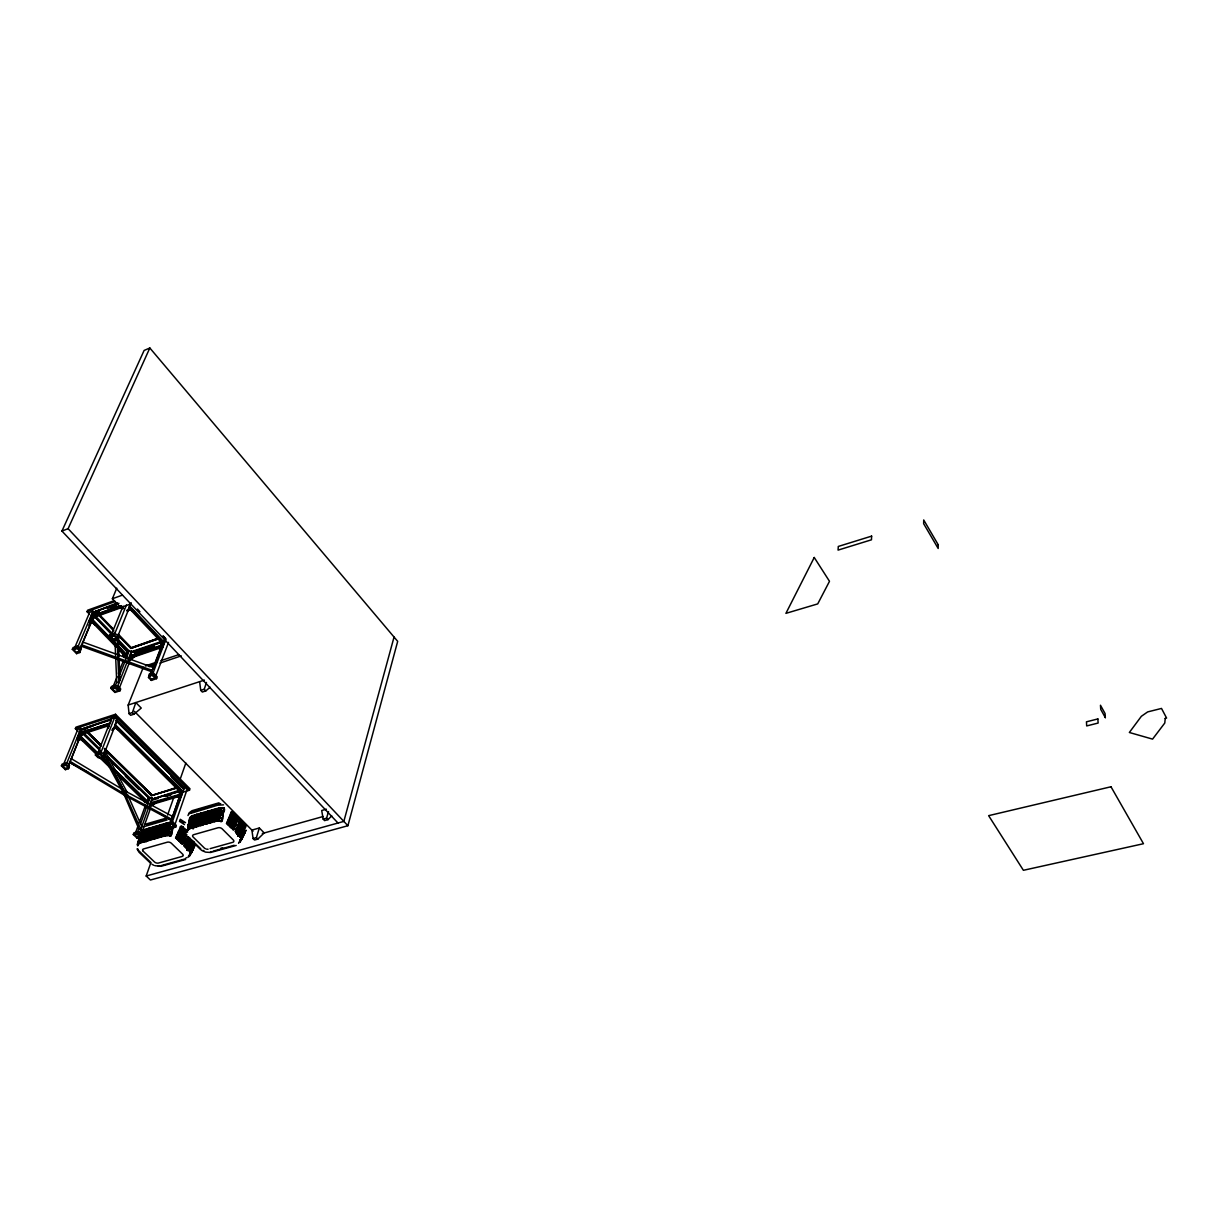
<?xml version="1.0" encoding="UTF-8"?>
<svg xmlns="http://www.w3.org/2000/svg" width="1228" height="1228" viewBox="0 0 1228 1228"><rect width="100%" height="100%" fill="white"/><g stroke="black" fill="none" stroke-linecap="round" stroke-linejoin="round"><path stroke-width="1.5" d="M180.102 795.498C176.847 787.286 182.742 790.924 180.823 797.079L179.595 797.448L180.102 795.498L181.33 795.13M162.894 645.851C159.379 633.955 161.39 642.72 160.991 648.292L162.326 647.831L162.894 645.851L161.559 646.296M145.441 805.046L145.288 806.673L146.5 806.32L144.904 807.732L145.718 805.491M125.486 658.622C126.039 653.327 120.697 651.239 124.135 657.471L125.44 657.026M188.206 856.668L190.739 852.846L189.189 855.824M79.068 650.441L77.21 648.568L73.834 649.75L76.704 652.667L78.884 651.899L93.359 616.471M79.912 652.498L80.894 648.706L78.07 645.836L73.051 647.586L72.314 649.336L76.581 653.649L79.912 652.498L80.894 648.706M81.278 646.22L81.462 644.761L152.134 670.35L151.888 671.793L81.278 646.22L80.173 648.844M68.522 768.697L69.443 765.197L66.772 762.649L62.106 764.123L61.4 765.842L65.422 769.68L68.522 768.697L69.443 765.197M122.508 608.474C116.445 601.091 126.392 612.803 121.848 606.509M148.496 677.503L149.494 673.681L153.009 672.514L157.23 676.904L156.57 678.654L151.305 680.404L148.496 677.503L149.156 675.738M222.222 818.232L221.669 821.256L218.891 820.811L220.088 814.839L217.893 814.993L217.249 817.909M222.836 814.809L222.299 817.833L219.582 817.449L220.18 814.486L221.439 814.532M168.282 825.999L169.218 822.545L172.473 821.593L176.325 825.37L175.727 827.104L170.861 828.516L168.282 825.999L168.62 824.264L171.859 823.328L184.599 787.117L187.07 789.573L174.806 824.97L172.288 822.499M168.881 824.28L169.218 822.545M169.648 824.817L171.03 827.611L174.207 826.69L171.69 824.234L169.648 824.817L180.7 793.104M187.73 827.795L188.437 824.234M188.375 824.402L189.926 820.104L188.375 824.602M223.481 811.416L222.913 814.41L220.257 814.087L221.501 808.208L219.336 808.377L218.691 811.294L219.797 811.155M171.413 832.799L170.815 835.792L168.082 835.362L168.727 832.415L170.938 832.615M172.073 829.422L171.49 832.4L168.819 832.031L170.139 826.152L168.006 826.306L167.33 829.192M172.519 827.227L172.15 829.023L169.556 828.7L170.201 825.784M188.053 828.931L188.391 827.611M188.176 828.255L190.34 820.504L189.526 821.639M188.851 824.863L191.061 817.203L189.511 821.501M173.225 826.505L172.626 829.483L170.523 829.161M219.966 817.833L220.564 814.885L223.312 815.285L222.744 818.278L220.319 817.894M220.656 814.486L221.27 811.539L223.941 811.877L222.606 814.763M221.347 811.155L221.961 808.208C225.599 806.504 225.277 812.905 222.191 811.232M219.014 817.817L218.4 820.78L216.189 820.903L217.509 815.054L215.667 815.545L215.023 818.477L216.205 818.124M219.72 814.471L219.091 817.418L216.895 817.572L218.231 811.754L216.389 812.245L215.744 815.162L216.942 814.809M220.411 811.14L219.797 814.087L217.617 814.241L218.246 811.309L222.375 811.217M138.365 842.531L139.209 838.755M139.086 839.185L139.716 836.237M216.435 818.032L215.79 820.964L213.948 821.455L214.593 818.523L218.139 817.817M217.156 814.701L216.512 817.633L214.67 818.124L215.314 815.192L218.968 814.486M188.452 829.852L189.097 826.92L190.463 825.983L188.651 829.652M217.97 814.594L218.615 811.677L220.794 811.524L220.165 814.456L218.661 814.502M188.866 825.83L191.967 819.398L190.555 820.273L189.91 823.205L190.632 822.653M213.933 821.885L214.578 818.969L212.766 819.475L212.122 822.407M207.793 823.65L208.438 820.718L210.249 820.212L209.604 823.128M190.847 822.33L190.202 825.262L188.805 826.137M203.48 824.878L204.124 821.962L205.936 821.44L205.276 824.372M198.644 826.275L199.304 823.343L201.1 822.837L200.44 825.753M168.251 832.384L167.591 835.332L165.427 835.439L166.855 829.652L165.059 830.128L164.383 833.029L165.534 832.691M169.003 829.084L168.343 832.001L166.194 832.139L167.637 826.383L165.841 826.858L165.151 829.744L166.317 829.407M169.756 825.784L169.096 828.7L166.962 828.839L167.637 825.937L169.172 825.799M191.2 827.165C193.272 821.118 187.454 824.863 191.583 827.365L192.059 824.863L193.471 826.26L192.888 828.823M191.86 828.209L192.52 825.293L190.77 825.845M194.346 827.503L195.006 824.587L196.802 824.065L196.142 826.981M190.094 828.762L191.522 822.545L193.272 822.008L192.612 824.909L190.417 825.508L189.757 828.424L191.522 827.887L192.182 824.955L191.046 825.277M191.614 822.161L192.274 819.26L194.024 818.708L193.364 821.609L191.169 822.207L190.509 825.124L192.259 824.571L192.919 821.655L191.783 821.977M191.936 827.304L192.535 824.74L193.932 826.122L193.349 828.685M138.319 844.373L139.501 838.478M140.36 836.36L140.069 837.557L142.11 833.797L140.76 834.656M165.734 832.599L165.043 835.516L163.263 835.992L163.938 833.075L167.422 832.384M166.501 829.314L165.826 832.216L164.03 832.691L164.706 829.79L168.297 829.084M167.269 826.03L166.594 828.915L164.798 829.407L165.488 826.505L167.729 825.999M168.405 822.668L167.729 825.554L168.942 825.416M166.547 832.477L167.238 829.575L169.372 829.453L167.975 835.685L165.78 835.777L166.455 832.876L168.635 832.768M138.979 840.167L140.959 836.713L138.917 840.474M161.144 837.005L161.835 834.119L160.085 834.61L159.379 837.511M164.521 824.203L163.831 827.073L165.596 826.567L166.287 823.696L164.521 824.203L160.039 836.575M139.808 843.222L140.514 840.336L138.518 844.158L139.317 843.482M140.79 839.845C144.658 831.617 140.222 848.962 141.619 836.928L143.323 836.391L141.803 842.132L143.553 841.625L144.244 838.739L140.468 839.86L139.762 842.761L141.466 842.224L142.172 839.338L141.082 839.645M142.141 842.454L142.862 839.568L144.597 839.062L143.891 841.963M139.624 842.869L140.253 840.32L141.527 841.717M141.619 841.38L142.97 836.053L141.266 836.59L140.56 839.476C144.459 836.974 137.674 838.432 141.634 841.272M142.341 841.518L142.985 838.97L144.413 840.336M150.583 863.484L146.178 876.024L150.415 880.015L347.908 825.723L397.688 641.354L149.831 347.984L144.106 350.456L61.937 531.064L337.992 823.021M394.05 637.04L343.84 821.409L146.178 876.024M138.012 841.717C135.28 851.818 141.051 835.5 138.58 838.939M138.549 841.901L137.69 845.923L138.227 844.48M326.372 809.191L321.705 810.511L323.164 819.107L326.571 818.155L328.521 811.601M149.095 807.533L149.893 809.083L150.353 807.855M253.091 838.586L256.36 837.68L259.354 827.994L264.204 832.906L257.803 839.123L254.534 840.029L253.091 838.586L251.878 830.097L259.354 827.994M111.886 730.292L113.145 729.892C115.064 725.195 120.129 729.601 113.636 727.989M199.611 681.663L200.747 690.366L204.247 689.23L206.473 682.446M78.055 741.19L79.835 738.888L82.767 739.548L78.131 739.548L80.357 738.765M191.138 851.986L190.57 853.184M191.123 852.232L192.382 849.699M191.476 852.754L192.919 849.899M193.809 846.844L194.807 844.695M129.047 713.652L132.394 712.562L135.817 702.554L141.251 708.065L134.005 714.189L130.659 715.279L129.047 713.652L128.157 705.056L143.292 667.341M187.991 815.545L189.143 812.844L191.998 810.695L219.06 802.805M184.139 791.814L189.48 790.233L189.972 788.775L115.509 714.266L75.936 727.176L75.353 728.618L78.07 731.274M170.861 828.516L171.459 826.782M170.462 823.006L171.613 819.183L123.583 793.426L69.981 761.283L68.246 766.456L81.278 733.3M181.084 792.52L172.334 817.648L172.565 816.436L124.611 790.694L71.086 758.536L70.917 759.825L81.785 732.916M180.224 800.119L179.257 799.152L181.161 792.95M183.033 787.578L182.711 788.468L170.83 776.326M180.823 797.079L184.261 787.209L116.998 720.022L115.018 724.566L182.711 791.692L115.018 724.566M167.591 815.054L173.885 797.125M180.178 779.181L185.842 763.048M141.88 836.836L142.494 835.117L139.946 832.661L137.06 831.893L133.913 832.799L133.284 834.518L137.137 838.202L141.88 836.836L139.317 834.38L136.431 833.612L133.284 834.518M137.137 838.202L137.766 836.483M141.036 834.718L139.409 833.167L152.103 797.954L148.127 798.016M139.317 834.38L139.946 832.661M148.91 808.131L149.294 807.072L149.893 809.083M152.211 805.399L150.676 805.015L153.746 802.713L154.897 803.603L152.211 805.399L150.844 802.759L181.314 793.933M180.777 790.878L152.134 799.198L179.135 790.341M152.303 799.367L150.844 802.759M151.827 803.711L151.505 804.601L179.549 796.281M140.422 836.437L136.753 834.334L134.758 834.917L137.29 837.342L140.422 836.437L150.522 808.316M137.92 826.152L135.372 833.198L139.409 833.167M139.209 822.637L145.579 805.046M148.45 797.908L146.838 802.36M136.431 833.612L137.06 831.893M115.278 770.309L147.836 802.068L149.662 797.555L107.726 756.525M146.516 803.25L148.051 802.007L114.143 768.912M136.753 834.334L138.795 828.731L123.583 793.426L103.612 756.525M140.422 824.203L150.108 797.417M105.132 750.247L151.474 795.652L176.97 787.286M241.563 838.417L243.083 835.132M242.1 838.617L243.497 835.731M244.326 832.645L242.53 836.191M244.541 832.139L242.33 836.222M138.795 828.731L140.806 829.268L125.701 795.483L126.684 791.415L104.979 750.999M168.528 642.382L155.588 676.444L152.825 673.573L165.857 639.435M148.834 675.431L152.333 674.264L153.009 672.514M162.326 647.831L164.414 642.382L129.539 605.895L130.521 603.485M151.305 680.404L151.98 678.654M151.121 672.99L162.357 643.61M163.078 642.827L152.963 668.999L153.193 667.556L118.993 655.169M161.513 648.031L160.653 650.303C163.524 648 157.092 645.207 159.747 648.138L161.451 648.184M162.388 645.759L162.741 644.838L130.091 656.013L162.925 645.053M163.785 641.538L164.706 639.128M104.426 757.476L105.101 755.757L100.988 751.736L96.06 753.286L95.385 755.02L98.117 757.691L101.141 758.505L104.426 757.476L100.312 753.47L95.385 755.02M101.141 758.505L101.817 756.786M113.145 729.892L115.248 724.505M103.536 755.327L117.335 719.915L114.711 717.29L111.518 718.319L97.626 753.716M111.456 719.501L80.864 729.447L111.456 719.501L111.518 718.319M111.18 720.882L110.244 723.261L79.421 733.009L77.241 738.381L78.285 739.394L79.191 737.153L78.147 736.14M100.312 753.47L100.988 751.736M75.353 728.618L114.941 715.709L115.509 714.266M100.85 752.703L114.711 717.29M119.147 688.601L129.707 661.831M120.037 690.781L120.728 689.031L117.934 686.191L114.803 685.331L111.41 686.467L110.72 688.217L114.941 692.485L120.037 690.781L117.243 687.941L114.112 687.081L110.72 688.217M125.809 658.331L127.067 655.169L118.026 645.851M119.085 647.263L126.822 655.245L128.848 650.656L131.872 651.5L162.127 641.231M115.171 686.176L116.737 682.231L114.864 638.683M119.868 674.341L129.324 650.502M117.842 634.968L130.767 648.399L157.353 638.468M117.366 686.79L126.76 663.028M128.111 659.62L131.488 651.101M117.243 687.941L117.934 686.191M128.357 660.388L131.872 651.5M113.007 686.897L117.059 676.72M118.41 673.312L123.138 661.431M127.543 651.116L127.19 652.007L119.469 644.025M127.42 651.93L125.763 655.614M114.112 687.081L114.803 685.331M80.864 729.447L111.809 718.595M79.605 733.193L81.048 729.632M65.422 769.68L66.112 767.961M112.408 637.746L111.702 639.496L114.925 640.387L118.441 639.174L119.147 637.409L114.787 632.88L109.492 634.738L108.785 636.488L114.066 634.63L114.787 632.88M63.518 764.507L77.825 729.294L81.217 728.557M114.925 640.387L115.632 638.637M128.51 608.981L129.539 605.895M117.489 636.948L131.304 602.856M61.4 765.842L66.082 764.369L66.772 762.649M66.665 763.509L80.941 728.281M179.257 799.152C181.713 795.452 174.606 794.992 179.948 796.818M111.871 633.494L123 606.233M122.447 608.643L122.938 607.43M114.618 633.986L126.423 605.02M130.797 603.9L120.697 607.507L112.377 598.757L116.767 588.166M236.052 832.906L237.219 830.128L235.822 828.731M237.372 829.76L238.539 826.981L237.142 825.584M238.692 826.613L239.859 823.85L238.462 822.453M238.969 826.889L240.135 824.126L241.532 825.523L240.366 828.301M239.046 831.433L240.212 828.67L238.815 827.258L236.497 832.784L235.085 831.387L236.267 828.593M239.322 831.709L240.488 828.946L241.855 830.343L240.688 833.121L235.976 828.363M239.368 836.268L240.534 833.49L239.168 832.077L238.002 834.856L239.061 835.915M242.008 829.975L243.159 827.211L241.793 825.799L239.491 831.31L237.772 829.698L236.436 828.225L237.603 825.446M72.314 649.336L77.333 647.586L78.07 645.836M94.387 612.649L92.99 611.191L77.947 646.818L79.805 648.706M119.055 606.11L91.394 616.011L89.107 621.429L90.212 622.581L92.115 618.052L122.539 607.2M119.009 603.332L92.914 612.404L117.458 602.841M91.394 616.011L93.113 612.619M76.581 653.649L77.318 651.899M98.992 611.483L93.819 613.34L92.3 616.947L93.512 618.175L95.784 616.748L94.495 615.673C89.368 617.3 88.846 624.576 93.512 618.175M78.884 651.899L79.62 650.165M93.896 616.226L82.445 643.441L82.629 641.983L116.767 654.355M233.09 829.928L234.256 827.15L232.859 825.753L231.678 828.532M234.41 826.782L235.592 824.003L234.18 822.606L233.013 825.37M235.745 823.635L236.912 820.872L235.515 819.46L233.182 824.97M241.271 833.689L240.059 836.421L240.964 837.956L243.558 834.395L241.01 837.68M74.57 648.016L89.644 612.388L92.99 611.191M231.064 823.42L232.23 820.642L230.833 819.23L228.469 824.755L226.888 823.389L228.086 820.596M232.384 820.273L233.566 817.51L232.153 816.083L230.987 818.861M232.737 825.093L233.903 822.33L232.506 820.918L230.158 826.444L228.746 825.032L229.943 822.238M234.072 821.962L235.239 819.183L233.842 817.787L231.509 823.282M237.772 829.698L238.999 826.858M237.94 830.281L236.758 833.06L238.171 834.457L239.337 831.678M239.276 827.135L237.956 830.635M239.613 831.955L238.432 834.733C241.041 839.768 241.102 826.951 243.006 832.154L240.673 837.327M240.949 828.808L239.767 831.586C242.376 836.606 242.407 823.85 244.341 829.023L243.159 831.786L241.716 829.652M89.675 614.414L87.019 611.667L87.633 610.209L114.143 600.661M229.375 821.732L230.557 818.953L228.976 817.587L227.779 820.365L228.638 821.01M233.028 825.339L231.846 828.132L230.434 826.72L231.616 823.927M233.305 825.615L232.123 828.409L233.52 829.806L234.702 827.027L229.053 821.409M233.458 825.247L234.64 822.468M229.82 821.593L231.017 818.815M230.096 821.87L231.294 819.091M231.785 823.558L232.967 820.78M229.436 817.449L228.239 820.227L234.855 826.659L236.037 823.881L230.388 818.247M230.803 814.302L229.605 817.08L231.171 818.447L233.489 812.967L234.886 814.379L233.719 817.142L230.987 814.456M146.117 807.364L146.546 806.136L145.334 806.504M191.583 844.542L192.781 841.794L193.732 843.283L192.52 846.031L191.031 843.943M186.625 844.081L187.838 841.333L186.426 839.967L185.213 842.715L189.941 847.305L191.169 844.634L189.787 843.252L187.377 848.732L185.965 847.366L187.178 844.603M187.991 840.98L189.189 838.233L187.792 836.851L186.579 839.599L191.322 844.189L192.52 841.518L191.154 840.136L188.744 845.601L187.347 844.235L188.559 841.487M186.902 844.357L188.114 841.61L189.511 842.976L188.314 845.724M189.68 842.623L190.877 839.875L189.465 838.509L187.055 843.958L177.4 834.764L178.628 832.001M183.632 841.18L184.845 838.432L183.433 837.051L180.992 842.531L179.564 841.149L180.792 838.386M184.998 838.064L186.211 835.316L184.799 833.935L183.586 836.682M191.322 839.752L190.125 842.485L188.713 841.119L189.926 838.371M188.866 846.245L187.654 848.993C190.279 853.951 190.386 841.287 192.366 846.399L189.91 851.572M190.233 843.129L189.02 845.877L190.401 847.259L191.614 844.496M191.599 840.013L190.401 842.761L191.768 844.143L192.397 840.842M189.281 850.651L190.54 847.934M180.24 837.88L181.452 835.132L180.04 833.751L178.827 836.498M181.621 834.764L182.834 832.016L181.422 830.635L178.981 836.099M182.987 831.648L184.2 828.915L182.788 827.534L180.378 832.983L178.797 831.632L180.485 829.222M181.944 839.522L183.156 836.775L181.744 835.393L179.288 840.873L177.876 839.491L179.104 836.744M183.31 836.406L184.522 833.674L183.11 832.292L180.685 837.757M184.676 833.305L185.888 830.573L184.476 829.192L182.066 834.626L180.654 833.244L181.882 830.496M185.489 842.961L184.277 845.724L185.689 847.09L186.902 844.327M185.658 842.592L186.871 839.845M189.649 838.11L188.437 840.842L187.024 839.476L188.237 836.728L200.763 848.763M190.877 849.776L190.064 848.011L189.342 851.465M240.35 837.465L241.425 835.025L239.644 835.562M178.551 836.222L179.764 833.474L178.183 832.139L176.955 834.886L177.784 835.531M179.933 833.106L181.145 830.358L179.564 829.023L178.336 831.77L179.135 832.369M181.299 830.005C184.384 827.488 179.979 823.742 179.718 828.654L181.253 829.898M182.373 839.399L183.601 836.652M182.496 840.044L181.268 842.807L182.68 844.173L183.908 841.426L178.229 835.915M182.65 839.676L183.878 836.928M185.259 833.812L184.031 836.56L185.443 837.941L186.671 835.193L180.961 829.667M186.625 830.711L185.413 833.444L186.825 834.825M184.077 841.057L185.29 838.294L179.595 832.784M178.812 836.468L177.584 839.231L175.988 837.895L177.231 835.132M179.257 836.375L180.485 833.612M180.961 838.018L182.189 835.27M183.571 832.154L182.343 834.902L183.755 836.283L186.165 830.834L187.577 832.216M237.986 836.191L239.076 833.766L240.872 833.259L239.798 835.685M243.19 834.027L241.241 837.296M61.937 531.064L68.093 528.685L149.831 347.984M244.802 831.663L242.254 834.933L241.425 833.321L242.561 830.496L243.497 832.016L242.315 834.81L244.326 832.016M239.813 841.717L240.918 839.292M241.072 838.97L243.098 835.193M187.04 850.037L188.16 847.612L186.41 848.103M187.393 850.375L188.529 847.965L186.779 848.456M187.73 850.283L188.866 847.873M83.519 733.807C77.763 739.809 75.399 737.138 82.476 732.794M193.118 847.658L194.27 845.263M192.197 850.743L195.666 844.419L191.86 849.055M241.778 837.818L239.951 841.579M242.223 838.264L240.181 842.086M193.87 846.645L191.66 850.697M129.968 608.904L128.08 609.472L130.982 610.27C134.85 609.395 127.006 607.614 127.574 611.252L128.019 610.193L126.668 610.669M90.181 623.977L92.392 622.274L94.924 623.287L90.012 623.072L92.392 622.274M139.132 839.123L139.869 837.788M138.472 842.285L138.825 841.656M188.928 824.802L189.603 823.819L188.314 827.979M187.777 827.795L188.498 826.766M187.792 830.788L188.698 827.35M128.449 660.203L133.376 655.66M193.395 847.52L193.978 846.506M193.932 847.75L192.52 850.574M241.164 839.046L241.716 838.079M244.418 833.582L244.848 832.906L241.839 838.939M242.254 838.279L238.539 843.206M133.192 655.737L134.451 656.765L130.383 660.004L129.324 658.899M139.47 837.404L137.904 842.101L138.703 840.704M138.15 843.789L140.161 839.998L138.841 840.858M189.48 813.719L193.21 811.294L216.251 804.586M188.79 823.911L187.07 831.202L188.59 826.383M188.084 829.483L189.45 828.578L190.11 825.646L188.728 826.521M192.965 847.98L193.563 847.182M192.673 850.236L191.261 853.076M189.557 856.192L191.599 852.416L188.636 856.944M243.205 836.084L246.122 830.22L245.063 831.479M239.598 841.947L238.785 842.577M323.164 819.107L324.576 820.596L327.983 819.644L331.744 815.883M187.316 843.314L187.316 842.162M200.747 690.366L202.344 692.039L205.828 690.904L210.111 687.204M127.574 609.702L128.48 609.564M141.542 831.402L142.908 830.542L142.202 833.413L140.852 834.272M140.468 833.904L141.834 833.06L142.525 830.174L141.65 830.65M140.376 834.288L141.742 833.444L141.051 836.329L139.685 837.189M194.408 845.831L193.011 846.645M192.289 848.318L194.024 845.463L192.627 846.292M192.581 848.932L190.57 851.787M191.599 850.59L190.217 851.449M191.445 850.912L190.079 851.771M191.215 851.71L190.018 854.166M243.328 833.705L241.471 834.18M241.701 837.588L239.782 840.443M239.936 840.09L240.78 839.277M190.724 813.381L217.648 805.215L223.542 804.847M243.85 831.694L241.885 834.564L242.699 834.165M237.388 829.299L237.756 827.887M145.318 665.99L157.322 661.877M112.377 598.757L122.493 595.104M87.019 611.667L115.309 601.49M92.914 612.404L117.09 603.731M107.619 608.397L116.261 605.297M99.192 611.697L93.819 613.34M111.272 607.369L116.46 605.511M91.593 616.21L119.254 606.325M91.01 616.916L121.434 606.033M94.019 616.333L119.96 607.062M94.234 616.533L120.16 607.277M91.993 619.296L115.447 643.18M91.655 622.765L92.975 622.304M129.201 609.41L130.536 608.934M93.865 622.182L92.545 622.642L116.353 647.202M126.745 610.516L128.096 610.04M131.427 608.827L130.076 609.303L160.791 641.691M92.254 622.918L93.574 622.458M129.8 609.579L131.135 609.103M92.867 623.21L94.172 622.734M130.398 609.871L131.734 609.395M88.631 625.098L89.951 624.622M93.451 623.609L94.771 623.133M131.135 610.423L132.317 609.794M94.556 624.714L95.876 624.254M132.071 611.406L133.422 610.93M192.305 846.414L190.586 846.936M243.006 832.63L241.225 833.152M157 638.775L131.243 647.632L118.195 634.078M158.504 638.744L131.028 648.2L118.21 634.907M130.767 648.399L158.75 638.76M121.495 652.498L122.8 652.037M158.842 639.65L160.177 639.189M122.554 653.603L123.859 653.158M159.901 640.77L161.236 640.325M123 654.294L124.32 653.833M160.361 641.476L161.697 641.016M124.749 654.063L123.445 654.509L118.932 649.842M123.399 655.031L124.703 654.585M162.311 641.845L131.519 652.406L160.684 642.674M123.721 655.829L125.026 655.384M161.083 643.027L162.418 642.566M134.205 652.682L154.114 645.867M164.414 642.382L165.55 638.836L163.002 636.135M123.967 656.642L125.271 656.197M134.389 652.882L154.314 646.066M161.328 643.856L162.664 643.395M125.394 656.519L126.699 656.074L118.947 648.077M162.725 643.748L164.061 643.288L129.416 606.709M161.482 644.685L162.833 644.239M163.201 645.56L129.738 656.919L131.549 658.745M134.589 655.675L158.166 647.616M131.166 657.118L158.351 647.816M161.405 647.233L162.787 646.588M130.797 658.024L161.037 647.693M160.883 660.664L178.705 654.647M149.217 666.681L154.559 664.885M159.901 663.074L181.283 655.875M128.157 705.056L204.401 680.097M84.057 728.987L93.052 726.07M81.708 730.276L87.111 728.526M117.335 719.915L115.739 720.422L183.954 788.1L116.645 720.913M79.421 733.009L110.044 723.077L107.926 728.465C110.52 724.873 103.628 724.428 108.847 726.255M79.052 733.899L109.691 723.967M82.076 733.254L87.48 731.504M91.087 730.338L107.297 725.088M107.481 725.272L80.465 734.022L81.386 735.127M80.096 734.912L108.463 725.733M77.732 739.348L78.96 738.949M113.16 728.25L115.401 727.452M77.702 739.916L78.93 739.517M79.682 739.133L81.754 738.565M114.695 727.851L115.954 727.452M80.25 739.241L81.478 738.857M115.263 727.958L116.507 727.559M112.301 729.248L113.636 728.68M80.818 739.471L82.046 739.072M115.831 728.189L117.074 727.79M81.386 739.809L82.614 739.425M116.384 728.542L117.627 728.143M82.414 740.791L83.642 740.407M117.412 729.539L118.655 729.14M176.786 787.854L151.689 795.36L144.919 788.729M151.474 795.652L177.323 787.915M182.573 787.716L184.599 787.117M142.955 799.781L144.167 799.413M177.6 789.42L178.843 789.051M146.209 802.391C145.687 799.351 142.601 800.257 144.996 802.744M143.922 800.748L145.134 800.38M178.567 790.402L179.81 790.034M144.336 801.347L145.549 800.994M178.981 791.016L180.224 790.648M145.948 801.163L144.735 801.516L117.397 774.868M152.134 799.198L180.623 790.817M171.214 793.963L176.556 792.367M144.704 802.022L145.917 801.669M179.349 791.692L180.593 791.323M152.932 799.981L158.274 798.384M165.381 796.266L170.723 794.685M165.565 796.435L170.892 794.854M179.656 792.428L180.884 792.06M179.871 793.196L181.115 792.827M180.025 793.979L181.268 793.61M180.102 794.746L181.345 794.378M150.522 803.649L180.823 794.654M153.423 803.005L158.78 801.423M162.342 800.364L171.245 797.724M153.607 803.189L176.755 796.312M180.378 795.191L181.606 794.838M180.009 796.205L181.237 795.851M179.963 796.389L181.191 796.036M144.996 824.31L167.392 817.787M146.869 824.786L165.811 819.276M143.016 826.935L167.131 819.92M167.115 826.137L165.933 826.475L166.624 823.589L168.405 823.113M142.509 839.66L140.821 840.198L140.099 843.083L141.803 842.546M159.732 834.718L157.982 835.224L157.291 838.11L159.041 837.619M190.248 847.028L188.498 847.52L187.377 849.945L189.127 849.454M236.927 834.365L238.723 833.858M189.465 849.346L190.632 849.024M187.224 850.252L191.015 849.362M187.577 850.605L189.327 850.114M189.665 850.022L190.862 849.684M262.316 833.505L323.21 816.497M182.128 856.453L158.473 863.054A2.916 1.642 17.1 0 1 154.513 861.979L143.215 851.25M210.126 848.64L232.721 842.331A2.963 1.735 16.2 0 0 233.289 839.952L222.161 828.854A2.978 1.75 16.4 0 0 218.077 827.749L193.671 834.687A2.963 1.719 16.7 0 0 193.18 837.082L204.37 848.041A2.947 1.704 16.5 0 0 205.536 848.809M185.95 857.927L187.117 857.605M220.856 848.21L222.652 847.719M161.497 865.494L185.382 858.848M213.119 851.142L234.195 845.278M185.628 859.493L160.975 866.308L154.82 865.679M236.19 845.447L210.663 852.478L205.567 852.125L201.73 850.421M159.747 648.138L158.857 646.972M146.623 665.484L153.101 664.778M218.016 804.079L220.672 803.634M211.369 851.618L210.51 851.802M168.42 822.668L170.508 822.499M168.773 823.036L170.892 822.883M187.301 843.943L186.733 845.401L178.674 837.557M217.832 817.833L221.715 818.048M167.96 829.1L171.966 829.33M167.1 832.415L168.712 832.369M159.793 865.755L157.936 865.709M169.725 832.446L169.863 829.483L172.549 829.882L171.951 832.845L170.799 832.661M221.255 814.563L222.713 814.732M116.737 682.231L118.916 682.845L117.105 639.343M203.879 850.804L202.988 850.375M153.853 865.295L151.996 864.312M179.441 821.332L184.492 824.617M180.27 819.276L185.551 822.699M179.825 820.197L183.985 822.683M88.109 772.381L69.812 762.557L123.644 794.762L171.367 820.396L160.208 813.473M229.943 817.817L229.129 817.219L230.311 814.44L231.892 815.806L230.71 818.585L229.697 817.633M231.263 814.655L230.48 814.072C230.987 808.147 235.147 814.471 231.708 815.1M179.088 836.053L178.705 835.761A1.827 1.151 75.2 0 0 177.415 836.345M177.553 835.316L178.49 836.145M200.947 849.853L188.82 838.064M178.904 832.17L179.871 833.014M228.393 820.811L229.329 821.639M151.029 862.685L138.38 850.329M150.614 863.253L138.994 852.217L137.029 848.916M66.082 764.369L68.737 766.917M144.689 840.597L146.117 841.947M143.952 840.459L142.54 839.108L141.895 841.64L141.266 841.042M77.748 737.153L78.792 738.166M81.294 733.177L82.337 734.19M125.333 776.249L138.871 789.481M152.732 802.989L153.715 803.956M80.987 733.623L82.03 734.636M152.456 803.434L153.439 804.386M151.827 803.91L152.809 804.862M171.859 823.328L175.727 827.104M79.713 734.651L80.756 735.679M80.219 735.818L97.856 753.025M101.924 757.001L107.358 762.296M79.129 735.25L97.641 753.102M101.709 757.077L107.128 762.373M79.866 736.723L97.089 753.516M101.126 757.446L110.535 766.625M114.572 770.57L147.728 802.897M78.607 735.879L79.651 736.892M89.859 746.808L96.644 753.424M104.779 761.36L110.213 766.64M122.416 778.552L126.484 782.528M140.053 795.744L144.137 799.72M150.169 805.629L151.151 806.581M78.147 736.508L79.191 737.537M80.526 738.964L95.876 753.9M98.562 756.525L109.323 767.009M88.309 732.471L100.481 744.398M104.533 748.389L151.888 794.808M86.405 730.645L101.387 745.35M105.47 749.356L151.796 794.762M92.146 737L100.266 744.966M104.319 748.942L125.977 770.156M131.381 775.467L139.501 783.433M86.052 731.535L101.034 746.24M152.103 797.954L153.423 799.259M83.519 732.456L84.563 733.469M154.943 802.345L155.925 803.296M83.381 732.702L99.606 748.573M82.307 732.855L100.619 750.784M107.389 757.415L149.34 798.446M82.798 733.653L100.389 750.861M107.158 757.476L149.125 798.507M81.647 733.208L82.69 734.221M153.101 803.035L154.083 803.987M191.123 827.503L189.864 826.06L189.572 829.053M107.419 724.704L109.154 726.5M178.582 795.314L180.286 797.079M107.404 725.073L108.448 726.101M178.567 795.683L179.549 796.65M106.928 725.011L107.972 726.04M178.091 795.606L179.058 796.573M105.163 725.441L106.191 726.469M176.325 795.99L177.308 796.957M114.895 725.395L182.389 792.582M123.445 734.298L130.183 741.021M138.288 749.08L143.691 754.452M153.132 763.847L157.184 767.884M166.624 777.278L170.677 781.315M115.524 727.667L179.38 791.185M114.941 715.709L189.48 790.233M171.951 777.723L181.376 787.133M229.237 823.159L236.774 830.727M228.684 824.525L229.728 825.569M237.311 825.216L242.023 829.898M132.394 712.562L134.005 714.189M256.36 837.68L257.803 839.123M77.333 647.586L80.173 650.456M134.297 711.273L252.999 831.233M93.082 616.502L94.203 617.653M131.81 656.55L132.885 657.655M131.12 657.072L132.194 658.177M91.732 617.607L92.837 618.759M91.102 618.237L116.507 644.593M129.861 658.254L130.935 659.359M90.55 618.881L116.384 645.421M97.365 626.326L106.406 635.644M111.564 640.97L115.432 644.961M90.058 619.173L91.164 620.309M128.833 659.175L129.907 660.28M90.043 619.541L91.164 620.677M89.644 620.201L90.749 621.337M100.266 616.287L102.83 618.958M110.52 626.925L113.083 629.596M98.424 614.844L113.958 630.946M95.799 615.197L96.905 616.349M134.497 655.291L135.571 656.397M114.066 634.63L118.441 639.174M152.333 674.264L156.57 678.654M95.416 616.042L112.132 633.341M117.274 638.683L128.848 650.656M93.742 615.596L111.763 634.247M116.906 639.573L128.495 651.561M93.512 615.688L111.533 634.323M116.675 639.665L128.265 651.638M132.501 656.105L133.576 657.21M93.405 616.057L94.51 617.193M132.117 656.105L133.177 657.21M100.097 615.289L113.314 629.028M120.313 606.448L121.418 607.599M118.993 606.908L120.098 608.06M157.552 647.402L158.612 648.522M204.247 689.23L205.828 690.904M326.571 818.155L327.983 819.644M159.962 646.573L161.804 648.43M121.418 606.386L123.66 608.612M159.962 646.941L161.022 648.062M120.897 606.371L122.002 607.522M159.44 646.91L160.5 648.031M163.232 636.043L165.795 638.76M137.413 609.042L139.961 611.759M132.302 610.347L139.992 618.467M145.119 623.885L147.682 626.587M156.662 636.073L161.789 641.476M68.093 528.685L347.908 825.723M189.665 847.044L191.107 848.732M192.934 841.426L193.886 842.93M191.246 827.043L190.325 825.937M240.381 832.784L242.146 835.178M178.106 838.924L177.768 838.509A1.827 1.151 75.2 0 1 177.4 837.665M140.406 843.191L141.02 840.612M189.296 850.666L190.217 852.155L191.445 849.392L190.77 848.41M193.502 841.426L194.377 842.792M191 823.021C193.072 823.973 191.936 828.885 190.401 825.584M240.78 833.766C242.591 834.334 240.734 839.676 240.089 837.25M138.104 849.837L137.705 848.778M103.781 752.089L124.673 792.014M103.904 753.746L125.655 794.163M127.482 794.424L141.788 826.536M118.149 634.707L119.055 656.719M119.131 658.515L120.022 680.066M126.684 791.415L126.73 792.735M182.404 856.346A2.932 1.673 16.8 0 0 182.604 854.12L171.367 843.268A2.947 1.689 17.1 0 0 167.346 842.178L143.645 848.916A2.932 1.658 17.3 0 0 143.001 851.019M208.069 849.193A2.947 1.704 16.5 0 1 206.642 849.147M227.978 823.251A1.842 1.121 75 0 1 228.147 821.578M938.223 544.771L938.177 548.486L923.64 523.681L923.717 519.966L938.223 544.771M871.634 536.114L871.466 539.798L838.064 550.113L838.294 546.445L871.634 536.114M1165.218 718.426L1164.789 723.016L1152.57 739.118L1129.346 732.487L1141.365 716.292L1147.673 711.902L1161.504 708.433L1166.6 718.073L1165.218 718.426M67.709 766.901L67.555 768.175L65.529 768.82L62.812 766.226L65.974 765.228L67.709 766.901M149.939 676.075L149.709 677.503L151.489 679.345L154.928 678.194L152.149 675.339L149.939 676.075M222.452 819.843C221.132 825.676 216.665 815.96 222.667 818.677L222.452 819.843M171.628 834.395C170.232 840.167 165.964 830.573 171.859 833.244L171.628 834.395M224.125 808.055L223.557 811.017C219.582 812.368 220.718 805.921 224.125 808.055M189.649 818.078L189.035 821.025L190.647 816.789L189.649 818.078M219.382 818.186L218.768 821.148L216.527 821.24L217.172 818.308L219.382 818.186M221.117 807.824L220.503 810.756L218.323 810.925L218.952 808.009L221.117 807.824M214.24 818.615L213.595 821.563L211.784 822.085L213.15 816.282L211.339 816.789L210.694 819.721L214.24 818.615M214.961 815.3L214.317 818.232L212.505 818.754L213.872 812.967L212.076 813.489L211.431 816.405L214.961 815.3M215.683 811.984L215.038 814.916L213.227 815.438L214.608 809.682L212.797 810.204L212.152 813.105L215.683 811.984M216.404 808.684L215.76 811.601L213.964 812.122L214.593 809.206L216.404 808.684M216.036 811.892L215.391 814.809L217.233 814.317L218.952 808.454L217.126 808.945L216.481 811.861L217.694 811.508L216.036 811.892M216.757 808.577L216.113 811.493L217.955 811.002L218.584 808.085L216.757 808.577M189.818 823.589L189.189 826.521L190.555 825.6L191.215 822.683L189.818 823.589M209.911 819.859L209.267 822.806L207.455 823.313L208.821 817.526L207.025 818.032L206.365 820.949L209.911 819.859M210.633 816.543L209.988 819.475L208.192 819.997L208.837 817.065L210.633 816.543M211.354 813.243L210.725 816.159L208.913 816.681L209.558 813.765L211.354 813.243M212.091 809.943L211.446 812.844L209.65 813.366L210.28 810.465L212.091 809.943M210.264 819.767L209.62 822.699L211.431 822.177L212.076 819.245L210.264 819.767M210.986 816.451L210.341 819.368L212.152 818.861L212.797 815.929L209.267 817.034L209.911 814.118L211.723 813.596L211.078 816.513M211.707 813.136L211.078 816.052L212.874 815.53L213.518 812.614L211.707 813.136M212.444 809.835L211.799 812.752L213.595 812.23L214.24 809.313L212.444 809.835M190.171 819.905L189.526 822.821L190.939 821.946L191.599 819.03L190.171 819.905M190.908 816.605L190.263 819.521L191.675 818.646L192.335 815.73L190.908 816.605M203.787 821.624L203.142 824.556L204.938 824.034L205.583 821.102L203.787 821.624M204.523 818.308L203.879 821.24L205.675 820.718L206.319 817.787L204.523 818.308M205.26 815.008L204.615 817.925L206.411 817.403L207.056 814.486L205.26 815.008M205.982 811.708L205.337 814.609L207.133 814.103L207.778 811.186L205.982 811.708M205.936 821.01L205.291 823.942L207.102 823.42L207.747 820.488L205.936 821.01M206.672 817.695L206.028 820.611L207.839 820.089L208.484 817.173L206.672 817.695M207.409 814.379L206.764 817.295L208.56 816.774L209.205 813.857L207.409 814.379M208.131 811.079L207.486 813.995L209.297 813.473L209.927 810.557L208.131 811.079M215.314 815.653L214.654 818.569L212.858 819.091L213.503 816.175L215.314 815.653M216.036 812.353L215.391 815.269L213.58 815.791L214.225 812.875L216.036 812.353M216.773 809.052L216.128 811.969L214.317 812.491L214.961 809.574L216.773 809.052M214.931 818.861L214.286 821.793L216.128 821.302L216.773 818.37L214.931 818.861M198.614 823.113L197.954 826.045L196.158 826.551L197.554 820.764L195.759 821.286L195.098 824.188L198.614 823.113M199.35 819.797L198.69 822.729L196.894 823.236L197.554 820.319L199.35 819.797M200.087 816.497L199.427 819.414L197.647 819.936L198.291 817.019L200.087 816.497M200.824 813.197L200.164 816.113L198.383 816.635L199.028 813.719L200.824 813.197M198.951 823.006L198.307 825.937L200.103 825.431L200.747 822.499L198.951 823.006M199.703 819.705L199.043 822.622L200.839 822.1L201.484 819.183L198 820.273L198.644 817.372L200.44 816.85L199.78 819.767M200.44 816.405L199.78 819.306L201.576 818.8L202.221 815.883L198.736 816.988L199.397 814.087L201.192 813.565L200.532 816.466M201.162 813.105L200.517 816.006L202.313 815.484L202.958 812.583L201.162 813.105M201.1 822.392L200.456 825.323L202.252 824.802L202.912 821.87L201.1 822.392M201.837 819.076L201.192 822.008L202.988 821.486L203.633 818.569L200.133 819.659L200.793 816.758L202.589 816.236L201.929 819.137M202.574 815.776L201.929 818.692L203.725 818.17L204.37 815.254L200.885 816.374L201.53 813.473L203.326 812.951L202.666 815.852M203.311 812.475L202.666 815.392L204.462 814.87L205.107 811.969L203.311 812.475M208.085 820.826L207.44 823.758L205.629 824.264L206.289 821.348L208.085 820.826M209.558 814.225L208.913 817.127L207.118 817.648L207.762 814.747L209.558 814.225M210.295 810.925L209.65 813.826L207.854 814.348L208.499 811.447L210.295 810.925M209.174 817.418L208.53 820.335L210.341 819.813L210.986 816.896L209.174 817.418M210.648 810.833L210.003 813.734L211.799 813.212L212.444 810.311L210.648 810.833M210.602 820.104L209.957 823.036L211.769 822.514L212.413 819.583L210.602 820.104M191.292 816.988L190.647 819.89L192.044 819.015L192.704 816.113L191.292 816.988M194.316 824.341L193.656 827.273L191.875 827.779L192.535 824.863L194.316 824.341M195.068 821.041L194.408 823.957L192.612 824.464L193.272 821.547L195.068 821.041M195.805 817.741L195.145 820.642L193.364 821.164L194.009 818.247L195.805 817.741M196.541 814.44L195.881 817.357L194.101 817.863L194.761 814.962L196.541 814.44M194.669 824.249L194.009 827.165L195.805 826.659L196.465 823.727L192.965 824.817L193.625 821.9L195.405 821.379L194.745 824.295M195.405 820.933L194.761 823.85L196.541 823.343L197.201 820.427L195.405 820.933M196.158 817.633L195.498 820.55L197.294 820.028L197.938 817.111L196.158 817.633M196.894 814.348L196.234 817.249L198.03 816.727L198.675 813.826L196.894 814.348M203.249 822.223L202.589 825.139L200.793 825.661L201.453 822.729L203.249 822.223M203.986 818.907L203.341 821.824L201.53 822.346L202.19 819.429L203.986 818.907M204.738 815.622L204.078 818.523L202.282 819.045L202.942 816.129L204.738 815.622M205.475 812.322L204.815 815.223L203.019 815.745L203.679 812.844L205.475 812.322M204.876 818.662L204.216 821.578L206.012 821.056L206.672 818.14L204.876 818.662M205.613 815.361L204.953 818.278L206.764 817.756L207.409 814.839L205.613 815.361M206.35 812.076L205.705 814.978L207.501 814.456L208.146 811.555L206.35 812.076M191.921 818.907L191.261 821.808L193.011 821.271L193.671 818.355L191.921 818.907M192.658 815.607L191.998 818.508L193.748 817.971L194.408 815.07L192.658 815.607M198.951 823.451L198.291 826.367L196.495 826.889L197.155 823.973L198.951 823.451M199.703 820.15L199.043 823.067L197.248 823.574L197.908 820.672L199.703 820.15M200.041 820.043L199.397 822.96L201.192 822.453L201.837 819.536L200.041 820.043M194.776 815.423L194.116 818.324L192.366 818.876L193.026 815.975L194.776 815.423M192.873 825.201L192.197 828.117L193.993 827.595L194.653 824.679L192.873 825.201M194.377 818.615L193.717 821.517L195.498 820.995L196.158 818.094L194.377 818.615M195.129 815.331L194.469 818.216L196.25 817.71L196.91 814.809L195.129 815.331M196.511 817.986L195.851 820.903L197.647 820.381L198.307 817.48L196.511 817.986M197.263 814.701L196.603 817.602L198.383 817.096L199.043 814.195L197.263 814.701M139.977 837.941L139.301 840.842L141.312 837.066L140.023 837.895M163.6 833.167L162.91 836.084L161.144 836.59L161.835 833.674L163.6 833.167M164.368 829.882L163.692 832.784L161.927 833.29L162.618 830.389L164.368 829.882M165.135 826.597L164.46 829.499L162.695 830.005L164.184 824.295L162.434 824.802L161.743 827.687L165.135 826.597M165.903 823.328L165.227 826.214L163.477 826.72L164.153 823.835L165.903 823.328M166.256 823.236L165.58 826.122C167.975 826.628 169.249 821.225 166.256 823.236M157.291 834.979L156.601 837.895L154.851 838.386L155.542 835.485L157.291 834.979M158.074 831.694L157.384 834.595L155.634 835.101L156.324 832.2L158.074 831.694M158.857 828.424L158.166 831.31L156.417 831.816L157.905 826.122L156.156 826.628L155.465 829.499L158.857 828.424M159.625 825.155L158.934 828.04L157.199 828.547L157.875 825.661L159.625 825.155M157.644 834.886L156.954 837.788L158.704 837.281L159.394 834.38L155.987 835.439L156.677 832.538L158.427 832.047L157.737 834.933M158.412 831.602L157.721 834.503L159.487 833.996L160.162 831.095L156.77 832.154L157.46 829.284L159.21 828.777L158.519 831.663M159.195 828.317L158.504 831.218L160.254 830.711L160.945 827.81L157.552 828.9L158.243 826.014L159.993 825.508L159.302 828.393M159.962 825.047L159.287 827.933L161.037 827.426L161.712 824.541L159.962 825.047M159.732 834.288L159.041 837.189L160.807 836.682L161.497 833.781L159.732 834.288M160.515 831.003L159.824 833.889L161.589 833.398L162.265 830.496L158.857 831.556L159.563 828.67L161.313 828.163L160.607 831.049M161.282 827.718L160.607 830.604L162.357 830.097L163.048 827.211L159.655 828.286L160.346 825.416L162.096 824.909L161.405 827.779M162.065 824.448L161.375 827.334L163.124 826.828L163.815 823.942L162.065 824.448M152.594 836.329L151.904 839.246L150.154 839.737L150.844 836.836L152.594 836.329M153.377 833.06L152.686 835.946L150.937 836.452L151.627 833.551L153.377 833.06M154.16 829.775L153.469 832.661L151.719 833.167L152.41 830.281L154.16 829.775M154.943 826.505L154.252 829.391L152.502 829.898L153.193 827.012L154.943 826.505M153.454 836.084L152.763 839L154.513 838.494L155.204 835.593L153.454 836.084M154.237 832.799L153.546 835.7L155.296 835.193L155.987 832.308L154.237 832.799M155.02 829.529L154.329 832.415L156.063 831.924L156.754 829.023L155.02 829.529M155.787 826.26L155.112 829.146L156.846 828.639L157.537 825.753L155.787 826.26M162.618 830.834L161.927 833.72L160.177 834.226L160.868 831.341L162.618 830.834M163.401 827.565L162.71 830.45L160.96 830.957L161.651 828.071L163.401 827.565M162.188 834.012L161.482 836.913L163.247 836.406L163.938 833.505L162.188 834.012M162.971 830.727L162.28 833.628L164.03 833.121L164.721 830.22L162.971 830.727M163.754 827.457L163.063 830.343L164.813 829.836L165.504 826.951L163.754 827.457M164.291 833.413L163.6 836.314L165.381 835.838L166.072 832.937L164.291 833.413M146.669 838.033L145.978 840.934L147.713 840.443L148.419 837.542L146.669 838.033M147.467 834.764L146.761 837.649L148.511 837.143L149.202 834.257L145.825 835.316L146.531 832.43L148.266 831.939L147.575 834.81M148.25 831.479L147.56 834.38L149.294 833.873L149.985 830.988L148.25 831.479M149.033 828.225L148.342 831.095L150.077 830.604L150.768 827.718L149.033 828.225M148.757 837.435L148.066 840.336L149.801 839.845L150.507 836.943L148.757 837.435M149.54 834.15L148.849 837.051L150.599 836.544L151.29 833.659L149.54 834.15M150.323 830.88L149.632 833.766L151.382 833.275L152.072 830.374L150.323 830.88M151.121 827.626L150.415 830.496L152.165 829.99L152.855 827.119L151.121 827.626M157.644 835.316L156.938 838.217L155.188 838.724L155.879 835.823L157.644 835.316M158.765 831.939L158.074 834.84L159.824 834.334L160.515 831.433L158.765 831.939M142.049 833.321L141.358 836.207L143.062 835.669L143.753 832.784L142.049 833.321M142.847 830.051L142.141 832.937L143.845 832.4L144.551 829.529L142.847 830.051M143.308 835.961L142.601 838.847L144.336 838.34L145.042 835.454L141.711 836.544L142.417 833.674L144.121 833.137L143.415 836.007M144.09 832.691L143.4 835.577L145.134 835.071L145.825 832.185L144.09 832.691M144.889 829.422L144.183 832.308L145.917 831.801L146.623 828.931L144.889 829.422M144.597 838.632L143.891 841.533L145.625 841.042L146.332 838.141L142.955 839.185L143.661 836.299L145.395 835.792L144.689 838.678M145.38 835.362L144.689 838.248L146.424 837.742L147.114 834.856L143.753 835.915L144.459 833.029L146.193 832.538L145.487 835.408M146.178 832.093L145.472 834.979L147.207 834.472L147.913 831.586L144.551 832.661L145.257 829.79L146.992 829.284L146.285 832.154M146.961 828.823L146.27 831.709L148.005 831.202L148.695 828.317L146.961 828.823M152.932 836.667L152.241 839.568L150.491 840.059L151.182 837.174L152.932 836.667M153.73 833.398L153.024 836.283L151.29 836.79L151.98 833.904L153.73 833.398M154.513 830.128L153.822 833.014L152.072 833.52L152.779 830.635L154.513 830.128M155.311 826.874L154.605 829.744L152.871 830.251L153.561 827.38L155.311 826.874M153.792 836.421L153.101 839.323L154.851 838.816L155.542 835.915L153.792 836.421M154.59 833.152L153.884 836.038L155.634 835.531L156.34 832.645L154.59 833.152M155.373 829.882L154.682 832.768L156.432 832.262L157.123 829.376L155.373 829.882M146.669 838.463L145.963 841.364L144.229 841.855L144.935 838.97L146.669 838.463M147.467 835.193L146.777 838.079L145.027 838.586L145.733 835.7L147.467 835.193M149.064 828.685L148.358 831.556L146.623 832.047L147.329 829.176L149.064 828.685M147.022 838.371L146.316 841.257L148.051 840.766L148.757 837.864L147.022 838.371M147.82 835.101L147.114 837.987L148.849 837.481L149.555 834.595L147.82 835.101M148.619 831.832L147.913 834.718L149.647 834.211L150.353 831.325L148.619 831.832M149.402 828.578L148.711 831.448L150.445 830.957L151.151 828.071L149.402 828.578M149.11 837.772L148.404 840.658L150.138 840.167L150.844 837.266L149.11 837.772M149.893 834.503L149.202 837.389L150.937 836.882L151.643 833.996L149.893 834.503M150.691 831.233L149.985 834.119L151.735 833.612L152.441 830.727L150.691 831.233M151.489 827.979L150.783 830.849L152.533 830.343L153.224 827.472L151.489 827.979M143.215 830.42L142.509 833.29L144.213 832.753L144.919 829.882L143.215 830.42M241.179 820.718L240.013 823.481L238.631 822.085L239.782 819.322L241.179 820.718M237.495 830.404L236.329 833.183L237.725 834.58L238.892 831.801L237.495 830.404M241.456 820.995L240.289 823.758L241.686 825.155L242.837 822.407L241.456 820.995M243.113 822.683L240.826 828.163L239.429 826.766L240.611 823.988L244.495 828.654C247.212 815.622 242.576 834.272 241.102 828.44L242.269 825.676L243.359 826.766L244.464 824.08L243.113 822.683M238.232 817.741L237.065 820.504L234.302 817.648L233.12 820.411L234.533 821.824L236.835 816.344L238.232 817.741M244.955 823.942L243.789 826.705L242.423 825.308L243.589 822.545L244.955 823.942M243.881 827.365L242.714 830.128L243.651 831.648L244.832 828.885L243.881 827.365M245.201 824.234C241.594 829.529 248.209 828.01 245.201 824.234M230.895 823.788L229.713 826.567L228.316 825.155L229.498 822.376L230.895 823.788M231.171 824.065L229.989 826.843L231.401 828.255L232.583 825.477L231.171 824.065M235.162 814.655L232.844 820.135L231.447 818.723L232.629 815.96L235.392 818.815L236.559 816.067L235.162 814.655M238.938 822.315L237.756 825.078L239.153 826.49L240.335 823.712L238.938 822.315M240.274 819.183L239.092 821.946L240.488 823.359L241.655 820.596L240.274 819.183M241.931 820.857L240.765 823.62L242.146 825.032L243.313 822.269L241.931 820.857M229.222 822.1L228.04 824.878L226.443 823.512L227.625 820.734L229.222 822.1M237.035 815.929L235.868 818.692L234.471 817.28L235.638 814.517L237.035 815.929M235.976 819.337L234.794 822.1L236.206 823.512L237.372 820.734L235.976 819.337M237.311 816.206L236.144 818.969L237.541 820.365L238.708 817.602L237.311 816.206M233.704 812.552C231.785 820.181 229.897 808.147 233.704 812.552M233.965 812.829L232.783 815.592L234.195 817.004L235.377 814.241L233.965 812.829M186.472 844.45L185.259 847.213L183.847 845.831L185.06 843.083L186.472 844.45M186.748 844.726L185.535 847.473L186.948 848.855L188.16 846.092L186.748 844.726M188.437 846.368L187.224 849.116C188.744 852.524 191.107 847.105 188.437 846.368M183.479 841.548L182.266 844.296L180.838 842.915L182.051 840.167L183.479 841.548M191.86 844.772L190.662 847.535L191.599 849.024L192.827 846.276L191.936 844.849M193.226 841.671L192.028 844.419L192.996 845.908L194.208 843.16L193.226 841.671M180.086 838.248L178.874 840.996L177.446 839.614L178.659 836.867L180.086 838.248M180.362 838.509L179.15 841.272L180.562 842.654L181.775 839.891L180.362 838.509M242.637 832.262L241.563 834.702L239.798 835.224L240.872 832.799L242.637 832.262M178.382 836.59L177.17 839.353L175.558 838.018L176.786 835.255L178.382 836.59M186.349 830.435L185.136 833.167L183.724 831.786L184.952 829.053L186.349 830.435M238.723 833.398L237.649 835.838L239.445 835.332L240.519 832.891L238.723 833.398M182.987 827.119C180.992 834.687 179.165 822.821 182.987 827.119M183.264 827.396L182.036 830.143L183.448 831.525L184.676 828.777L183.264 827.396M814.241 557.481L785.92 613.355L817.725 603.9L829.499 581.304L814.241 557.481M113.912 635.736L110.459 636.948L112.301 638.852L116.767 638.698L113.912 635.736M114.465 687.926L112.316 688.647L115.094 691.471L118.456 690.351L114.465 687.926M100.159 754.422L96.951 755.45L98.685 757.139L102.86 757.062L100.159 754.422M1097.863 718.933L1086.458 721.818L1086.688 725.932L1098.124 723.046L1097.863 718.933M1110.987 786.764L988.632 815.653L1023.4 870.299L1143.483 843.713L1110.987 786.764M1105.338 717.643L1100.733 709.37L1100.472 705.24L1105.062 713.529L1105.338 717.643"/></g></svg>
